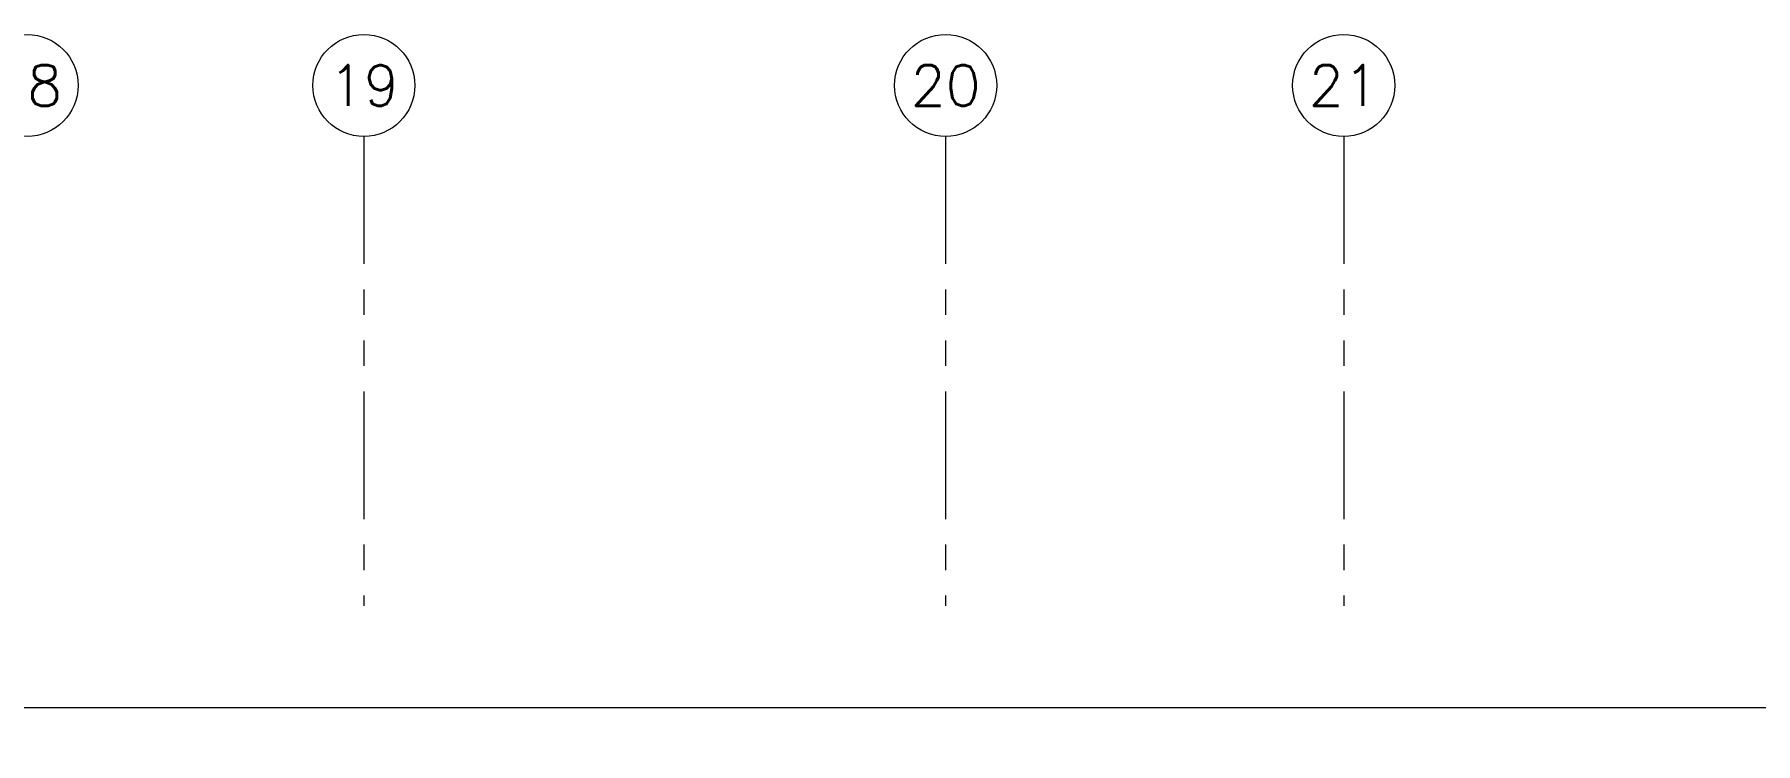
# Model space of a CAD drawing. Header units: millimetres. Extents: x 3765 to 3833, y 1327 to 1657.
# Drawn here: x 3808.13 to 3816.56, y 1395.41 to 1398.89 of the extents above; entities that cross this region are included whole.
import ezdxf
from ezdxf.enums import TextEntityAlignment as Align

# ---------------------------------------------------------------- set-up
doc = ezdxf.new("R2010")
doc.units = ezdxf.units.MM
doc.linetypes.add('PHANTOM', pattern=[63.5, 31.75, -6.35, 6.35, -6.35, 6.35, -6.35])
doc.linetypes.add('PHANTOM2', pattern=[1.25, 0.625, -0.125, 0.125, -0.125, 0.125, -0.125])
doc.layers.get('0').update_dxf_attribs({"color": 251, "lineweight": 9})
doc.layers.add('A-EJES', color=251, linetype='PHANTOM', lineweight=13)
doc.layers.add('A-LINEAS', color=251, linetype='Continuous', lineweight=13)
doc.styles.add('ROMANS', font='romans.shx', dxfattribs={"width": 0.8})

# ---------------------------------------------------------------- blocks, each defined once
blk = doc.blocks.new('TC_P11')
at = {"layer": 'A-LINEAS'}
blk.add_lwpolyline([(48.7, -41.75), (48.7, -38.9501), (34.95, -38.95), (34.95, -39.425)], dxfattribs=at)
blk = doc.blocks.new('Ejes_Torre C')
at = {"layer": 'A-EJES', "linetype": 'PHANTOM2'}
for points in [[(41.275, 16.65), (41.275, 14.35)], [(44.125, 16.65), (44.125, 14.35)], [(46.075, 16.65), (46.075, 14.35)]]:
    blk.add_lwpolyline(points, dxfattribs=at)
at = {"layer": 'A-EJES', "linetype": 'Continuous'}
for centre in [(39.625, 16.9), (41.275, 16.9), (44.125, 16.9), (46.075, 16.9)]:
    blk.add_circle(centre, 0.25, dxfattribs=at)
at = {"layer": 'A-EJES', "linetype": 'Continuous', "style": 'ROMANS'}
for s, p in [('18', (39.625, 16.9)), ('19', (41.275, 16.9)), ('20', (44.125, 16.9)), ('21', (46.075, 16.9))]:
    blk.add_text(s, height=0.2, dxfattribs=at).set_placement(p, align=Align.MIDDLE_CENTER)

msp = doc.modelspace()

# ---------------------------------------------------------------- block references
msp.add_blockref('TC_P11', (3768.4721, 1434.5379))

# ---------------------------------------------------------------- next in the draw order: block references
at = {"layer": 'A-EJES'}
msp.add_blockref('Ejes_Torre C', (3768.4721, 1381.7376), dxfattribs=at)

doc.saveas('drawing.dxf')
